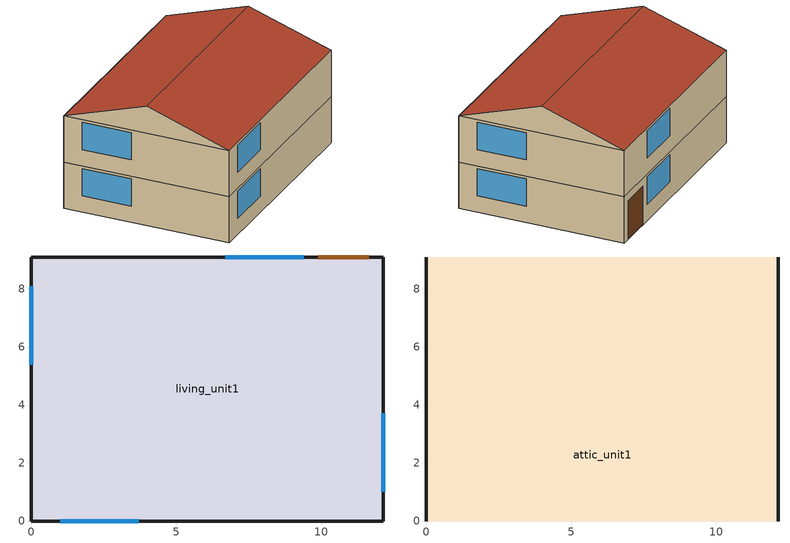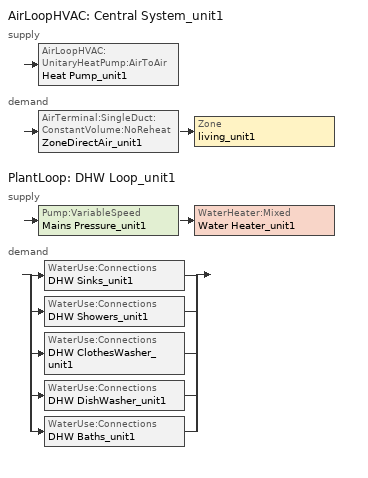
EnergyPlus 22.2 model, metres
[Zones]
living_unit1
 floor adiabatic (Interior Floor): 0,0 0,9.1 12.13,9.1 12.13,0 z2.59
 floor othersidecoefficients (Interior Floor): 0,0 0,9.1 12.13,9.1 12.13,0 z0
 wall outside (LTWALL): 0,0 12.13,0 12.13,9.1 0,9.1 0,0 z0:2.59; 0,0 12.13,0 12.13,9.1 0,9.1 0,0 z2.59:5.18
 window (Exterior Window): 1,0 3.71,0 / 9.39,9.1 6.68,9.1 / 12.13,1 12.13,3.71 / 0,8.1 0,5.39 z0.92:2.44; 1,0 3.71,0 / 9.39,9.1 6.68,9.1 / 12.13,1 12.13,3.71 / 0,8.1 0,5.39 z3.51:5.03
 door (Exterior Door): 11.63,9.1 9.89,9.1 z0:2.14
 ceiling to attic_unit1 (Interior Ceiling): 0,0 12.13,0 12.13,9.1 0,9.1 z5.18
attic_unit1
 wall outside (LTWALL): 12.13,0,5.18 12.13,9.1,5.18 12.13,4.55,6.7; 0,9.1,5.18 0,0,5.18 0,4.55,6.7
 roof outside (LTROOF): 0,0,5.18 12.13,0,5.18 12.13,4.55,6.7 0,4.55,6.7; 12.13,9.1,5.18 0,9.1,5.18 0,4.55,6.7 12.13,4.55,6.7
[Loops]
AirLoopHVAC 'Central System_unit1'
 supply: AirLoopHVAC:UnitaryHeatPump:AirToAir 'Heat Pump_unit1'
 demand: AirTerminal:SingleDuct:ConstantVolume:NoReheat 'ZoneDirectAir_unit1' > Zone 'living_unit1'
PlantLoop 'DHW Loop_unit1'
 supply: Pump:VariableSpeed 'Mains Pressure_unit1' > WaterHeater:Mixed 'Water Heater_unit1'
 demand: split
  | WaterUse:Connections 'DHW Sinks_unit1'
  | WaterUse:Connections 'DHW Showers_unit1'
  | WaterUse:Connections 'DHW ClothesWasher_unit1'
  | WaterUse:Connections 'DHW DishWasher_unit1'
  | WaterUse:Connections 'DHW Baths_unit1'
[Building]
SF+CZ2BWH+USA_AZ_Phoenix-Sky.Harbor.Intl.AP.722780+hp+slab+IECC_2015: North Axis {deg}=0; Terrain=Suburbs; Loads Convergence Tolerance Value {W}=0.04; Temperature Convergence Tolerance Value {deltaC}=0.4; Solar Distribution=FullExterior; Maximum Number of Warmup Days=25; Minimum Number of Warmup Days=6
[Site:Location]
Phoenix Sky Harbor Intl Ap_AZ_USA Design_Conditions: Latitude {deg}=33.45; Longitude {deg}=-111.98; Time Zone {hr}=-7; Elevation {m}=337
[SizingPeriod:DesignDay] Day of Month=21; Dry-Bulb Temperature Range Modifier Type=DefaultMultipliers; Humidity Condition Type=Wetbulb; Barometric Pressure {Pa}=97342; Rain Indicator=No; Snow Indicator=No; Daylight Saving Time Indicator=No
Name | Month | Day Type | Maximum Dry-Bulb Temperature {C} | Daily Dry-Bulb Temperature Range {deltaC} | Wetbulb or DewPoint at Maximum Dry-Bulb {C} | Wind Speed {m/s} | Wind Direction {deg} | Solar Model Indicator | Sky Clearness | ASHRAE Clear Sky Optical Depth for Beam Irradiance (taub) | ASHRAE Clear Sky Optical Depth for Diffuse Irradiance (taud)
Phoenix Sky Harbor Intl Ap Ann Htg 99.6% Condns DB | 12 | WinterDesignDay | 3.7 | 0 | 3.7 | 1.7 | 100 | ASHRAEClearSky | 0
Phoenix Sky Harbor Intl Ap Ann Clg .4% Condns DB=>MWB | 7 | SummerDesignDay | 43.4 | 12 | 21.1 | 4.1 | 260 | ASHRAETau |  | 0.588 | 1.653
[Site:WaterMainsTemperature]
Calculation Method=Correlation; Annual Average Outdoor Air Temperature {C}=23.775; Maximum Difference In Monthly Average Outdoor Air Temperatures {deltaC}=23.9
[Material]
Name | Roughness | Thickness {m} | Conductivity {W/m-K} | Density {kg/m3} | Specific Heat {J/kg-K} | Thermal Absorptance | Solar Absorptance | Visible Absorptance
ceil_consol_layer | Rough | 0.340392 | 0.0617176 | 41.9286 | 776.251
EnKoat | Smooth | 0.0127 | 0.2 | 900 | 2950 | 0.9 | 0.6 | 0.6
PLASTERBOARD-1 | MediumSmooth | 0.012 | 0.16 | 950 | 840 | 0.9 | 0.6 | 0.6
FIBERGLASS QUILT-1 | Rough | 0.066 | 0.04 | 12 | 840 | 0.9 | 0.6 | 0.6
WOOD SIDING-1 | Rough | 0.009 | 0.14 | 530 | 900 | 0.9 | 0.6 | 0.6
PLASTERBOARD-2 | Rough | 0.01 | 0.16 | 950 | 840 | 0.9 | 0.6 | 0.6
FIBERGLASS QUILT-2 | Rough | 0.1118 | 0.04 | 12 | 840 | 0.9 | 0.6 | 0.6
ROOF DECK | Rough | 0.019 | 0.14 | 530 | 900 | 0.9 | 0.6 | 0.6
Drywall_1/2in | MediumSmooth | 0.0127 | 0.16009 | 800.923 | 1087.84
Plywood_3/4in | Rough | 0.01905 | 0.115458 | 544.68 | 674.54 | 0.9 | 0.7 | 0.7
Carpet_n_pad | MediumSmooth | 0.0254001 | 0.0601314 | 32.0369 | 836.8 | 0.9 | 0.7 | 0.7
door_const | Smooth | 0.0317022 | 0.0720096 | 512.64 | 767.58
Std Wood 6inch | MediumSmooth | 0.15 | 0.12 | 540 | 1210 | 0.9 | 0.7 | 0.7
[WindowMaterial:SimpleGlazingSystem]
Glass: U-Factor {W/m2-K}=2.27144; Solar Heat Gain Coefficient=0.216875; Visible Transmittance=0.88
[WindowMaterial:Blind]
int_blind: Slat Orientation=Horizontal; Slat Width {m}=0.025; Slat Separation {m}=0.01875; Slat Thickness {m}=0.001; Slat Angle {deg}=45; Slat Conductivity {W/m-K}=221; Slat Beam Solar Transmittance=0; Front Side Slat Beam Solar Reflectance=0.5; Back Side Slat Beam Solar Reflectance=0.5; Slat Diffuse Solar Transmittance=0; Front Side Slat Diffuse Solar Reflectance=0.5; Back Side Slat Diffuse Solar Reflectance=0.5; Slat Beam Visible Transmittance=0; Front Side Slat Beam Visible Reflectance=0.5; Back Side Slat Beam Visible Reflectance=0.5; Slat Diffuse Visible Transmittance=0; Front Side Slat Diffuse Visible Reflectance=0.5; Back Side Slat Diffuse Visible Reflectance=0.5; Slat Infrared Hemispherical Transmittance=0; Front Side Slat Infrared Hemispherical Emissivity=0.9; Back Side Slat Infrared Hemispherical Emissivity=0.9; Blind to Glass Distance {m}=0.05; Blind Top Opening Multiplier=0.5; Blind Bottom Opening Multiplier=0.5; Blind Left Side Opening Multiplier=0.5; Blind Right Side Opening Multiplier=0.5
[MaterialProperty:PhaseChange]
EnKoat: Temperature Coefficient for Thermal Conductivity {W/m-K2}=0; Temperature 1 {C}=-10.07; Enthalpy 1 {J/kg}=0; Temperature 2 {C}=-7.27; Enthalpy 2 {J/kg}=1633; Temperature 3 {C}=-3.11; Enthalpy 3 {J/kg}=4803; Temperature 4 {C}=1.04; Enthalpy 4 {J/kg}=8098; Temperature 5 {C}=5.21; Enthalpy 5 {J/kg}=11585; Temperature 6 {C}=9.36; Enthalpy 6 {J/kg}=15245; Temperature 7 {C}=13.47; Enthalpy 7 {J/kg}=19803; Temperature 8 {C}=17.34; Enthalpy 8 {J/kg}=27933; Temperature 9 {C}=20.56; Enthalpy 9 {J/kg}=47058; Temperature 10 {C}=25.95; Enthalpy 10 {J/kg}=89815; Temperature 11 {C}=30.19; Enthalpy 11 {J/kg}=94083; Temperature 12 {C}=34.36; Enthalpy 12 {J/kg}=97923; Temperature 13 {C}=38.53; Enthalpy 13 {J/kg}=101773; Temperature 14 {C}=42.7; Enthalpy 14 {J/kg}=105615; Temperature 15 {C}=46.86; Enthalpy 15 {J/kg}=109523
[MaterialProperty:PhaseChangeHysteresis]
EnKoat: Latent Heat during the Entire Phase Change Process {J/kg}=334000; Liquid State Thermal Conductivity {W/m-K}=0.598; Liquid State Density {kg/m3}=997; Liquid State Specific Heat {J/kg-K}=4179; High Temperature Difference of Melting Curve {deltaC}=21; Peak Melting Temperature {C}=100; Low Temperature Difference of Melting Curve {deltaC}=21; Solid State Thermal Conductivity {W/m-K}=2.43; Solid State Density {kg/m3}=0.917; Solid State Specific Heat {J/kg-K}=2108; High Temperature Difference of Freezing Curve {deltaC}=80; Peak Freezing Temperature {C}=0.01; Low Temperature Difference of Freezing Curve {deltaC}=80
[Construction]
LTWALL: WOOD SIDING-1, FIBERGLASS QUILT-1, PLASTERBOARD-1, EnKoat
LTROOF: ROOF DECK, FIBERGLASS QUILT-2, PLASTERBOARD-2
InteriorFurnishings: Std Wood 6inch
Interior Floor: Plywood_3/4in, Carpet_n_pad
Interior Ceiling: ceil_consol_layer, Drywall_1/2in
Exterior Window: Glass
Exterior Door: door_const
window_w_blinds: Glass, int_blind
[Zone] Multiplier=1
living_unit1; attic_unit1
[WindowShadingControl]
Shades-living_unit1: Zone=living_unit1; Shading Type=InteriorBlind; Construction with Shading=window_w_blinds; Shading Control Type=OnIfScheduleAllows; Schedule=shading_2012iecc; Shading Control Is Scheduled=Yes; Glare Control Is Active=No; Multiple Surface Control Type=Sequential; Fenestration Surface 1=Window_ldf_1.unit1; Fenestration Surface 2=Window_ldb_1.unit1; Fenestration Surface 3=Window_sdr_1.unit1; Fenestration Surface 4=Window_sdl_1.unit1; Fenestration Surface 5=Window_ldf_2.unit1; Fenestration Surface 6=Window_ldb_2.unit1; Fenestration Surface 7=Window_sdr_2.unit1; Fenestration Surface 8=Window_sdl_2.unit1
[InternalMass]
Internalmass_unit1: Construction=InteriorFurnishings; Zone or ZoneList=living_unit1; Surface Area {m2}=9.89591
[Shading:Overhang] Height above Window or Door {m}=0; Tilt Angle from Window/Door {deg}=90; Left extension from Window/Door Width {m}=0; Right extension from Window/Door Width {m}=0; Depth {m}=0.0152439
Name | Window or Door
Overhang_sdr_1.unit1 | Window_sdr_1.unit1
Overhang_sdr_2.unit1 | Window_sdr_2.unit1
[SurfaceProperty:OtherSideCoefficients] Combined Convective/Radiative Film Coefficient {W/m2-K}=0; Constant Temperature {C}=1; Constant Temperature Coefficient=1; External Dry-Bulb Temperature Coefficient=0; Ground Temperature Coefficient=0; Wind Speed Coefficient=0; Zone Air Temperature Coefficient=0; Sinusoidal Variation of Constant Temperature Coefficient=No; Period of Sinusoidal Variation {hr}=24
Name | Constant Temperature Schedule
surfPropOthSdCoefSlabAverage | scheduleOSCSlabAverageSurfaceTemp
surfPropOthSdCoefSlabPerimeter | scheduleOSCSlabPerimeterTemp
surfPropOthSdCoefSlabCore | scheduleOSCSlabCoreTemp
[People]
people_unit1: Zone or ZoneList or Space or SpaceList=living_unit1; Number of People Schedule=Occupancy; Number of People Calculation Method=People; Number of People=3; Fraction Radiant=0; Sensible Heat Fraction=autocalculate; Activity Level Schedule=activity_sch; Enable ASHRAE 55 Comfort Warnings=No; Mean Radiant Temperature Calculation Type=ZoneAveraged
[Lights] Zone or ZoneList or Space or SpaceList=living_unit1; Schedule=InteriorLightingHE; Design Level Calculation Method=Watts/Area; Return Air Fraction=0; Fraction Radiant=0.6; Fraction Visible=0.2; Fraction Replaceable=0
Name | Watts per Zone Floor Area {W/m2}
Living Hardwired Lighting1 | 1.26962
Living Plug-in Lighting1 | 0.478468
[ElectricEquipment] Zone or ZoneList or Space or SpaceList=living_unit1
Name | Schedule | Design Level Calculation Method | Design Level {W} | Fraction Latent | Fraction Radiant | Fraction Lost | Watts per Zone Floor Area {W/m2}
dishwasher1 | DishWasher | EquipmentLevel | 65.6988 | 0.15 | 0.6 | 0.25
refrigerator1 | Refrigerator | EquipmentLevel | 91.0576 | 0 | 1 | 0
clotheswasher1 | ClothesWasher | EquipmentLevel | 28.4784 | 0 | 0.8 | 0.2
electric_dryer1 | ClothesDryer | EquipmentLevel | 213.065 | 0.05 | 0.15 | 0.8
electric_range1 | CookingRange | EquipmentLevel | 248.154 | 0.3 | 0.4 | 0.3
television1 | InteriorLighting | EquipmentLevel | 0 | 0 | 1 | 0
electric_mels1 | MiscPlugLoad | EquipmentLevel | 567.464 | 0.06 | 0.69 | 0.25
IECC_Adj1 | MiscPlugLoad | Watts/Area |  | 0.062439 | 0.411909 | 0.251045 | 1.54357
[ZoneInfiltration:EffectiveLeakageArea] Schedule=always_avail; Stack Coefficient=0.00029; Wind Coefficient=0.000231
Name | Zone or Space | Effective Air Leakage Area {cm2}
Living_ShermanGrimsrud_unit1 | living_unit1 | 595.671
AtticVent_unit1 | attic_unit1 | 370
[ZoneVentilation:DesignFlowRate]
Ventilation_unit1: Zone or ZoneList or Space or SpaceList=living_unit1; Schedule=always_avail; Design Flow Rate Calculation Method=Flow/Zone; Design Flow Rate {m3/s}=0.0283168; Ventilation Type=Exhaust; Fan Pressure Rise {Pa}=0; Fan Total Efficiency=1; Constant Term Coefficient=1; Temperature Term Coefficient=0; Velocity Term Coefficient=0; Velocity Squared Term Coefficient=0; Minimum Indoor Temperature {C}=-100; Maximum Indoor Temperature {C}=100; Delta Temperature {deltaC}=-100; Minimum Outdoor Temperature {C}=-100; Maximum Outdoor Temperature {C}=100; Maximum Wind Speed {m/s}=40
[Exterior:Lights]
Name | Schedule | Design Level {W}
Exterior-Lights_unit1 | ExteriorLighting | 52.1798
Garage-Lights_unit1 | InteriorLightingHE | 8.64338
[DesignSpecification:OutdoorAir]
SZ_DSOA_living_unit1: Outdoor Air Method=Flow/Zone; Outdoor Air Flow per Person {m3/s-person}=0; Outdoor Air Flow per Zone {m3/s}=0.0283168
[Sizing:Zone]
living_unit1: Zone Cooling Design Supply Air Temperature Input Method=SupplyAirTemperature; Zone Cooling Design Supply Air Temperature {C}=12; Zone Heating Design Supply Air Temperature Input Method=SupplyAirTemperature; Zone Heating Design Supply Air Temperature {C}=50; Zone Cooling Design Supply Air Humidity Ratio {kgWater/kgDryAir}=0.008; Zone Heating Design Supply Air Humidity Ratio {kgWater/kgDryAir}=0.008; Design Specification Outdoor Air Object=SZ_DSOA_living_unit1; Cooling Design Air Flow Method=DesignDay; Cooling Minimum Air Flow per Zone Floor Area {m3/s-m2}=0.000762; Heating Design Air Flow Method=DesignDay; Heating Maximum Air Flow per Zone Floor Area {m3/s-m2}=0.002032; Heating Maximum Air Flow {m3/s}=0.141576; Heating Maximum Air Flow Fraction=0.3; Account for Dedicated Outdoor Air System=No; Dedicated Outdoor Air System Control Strategy=NeutralSupplyAir; Dedicated Outdoor Air Low Setpoint Temperature for Design {C}=autosize; Dedicated Outdoor Air High Setpoint Temperature for Design {C}=autosize; Zone Load Sizing Method=Sensible Load Only No Latent Load; Zone Latent Cooling Design Supply Air Humidity Ratio Input Method=HumidityRatioDifference; Zone Cooling Design Supply Air Humidity Ratio Difference {kgWater/kgDryAir}=0.005; Zone Latent Heating Design Supply Air Humidity Ratio Input Method=HumidityRatioDifference; Zone Humidification Design Supply Air Humidity Ratio Difference {kgWater/kgDryAir}=0.005
[Sizing:System]
Central System_unit1: Type of Load to Size On=Sensible; Design Outdoor Air Flow Rate {m3/s}=autosize; Central Heating Maximum System Air Flow Ratio=1; Preheat Design Temperature {C}=7; Preheat Design Humidity Ratio {kgWater/kgDryAir}=0.008; Precool Design Temperature {C}=11; Precool Design Humidity Ratio {kgWater/kgDryAir}=0.008; Central Cooling Design Supply Air Temperature {C}=12; Central Heating Design Supply Air Temperature {C}=50; Type of Zone Sum to Use=NonCoincident; 100% Outdoor Air in Cooling=No; 100% Outdoor Air in Heating=No; Central Cooling Design Supply Air Humidity Ratio {kgWater/kgDryAir}=0.008; Central Heating Design Supply Air Humidity Ratio {kgWater/kgDryAir}=0.008; Cooling Supply Air Flow Rate Method=DesignDay; Heating Supply Air Flow Rate Method=DesignDay; Zone Maximum Outdoor Air Fraction=1; Cooling Design Capacity Method=CoolingDesignCapacity; Cooling Design Capacity {W}=autosize; Heating Design Capacity Method=HeatingDesignCapacity; Heating Design Capacity {W}=autosize; Central Cooling Capacity Control Method=OnOff
[Sizing:Plant]
DHW Loop_unit1: Loop Type=Heating; Design Loop Exit Temperature {C}=48.8889; Loop Design Temperature Difference {deltaC}=5.55556
[ZoneControl:Thermostat]
Zone Thermostat_unit1: Zone or ZoneList=living_unit1; Control Type Schedule=zone_control_type; Control 1=thermostat_living Dual SP Control
[ThermostatSetpoint:DualSetpoint]
thermostat_living Dual SP Control: Heating Setpoint Temperature Schedule=heating_sch; Cooling Setpoint Temperature Schedule=cooling_sch
[AirTerminal:SingleDuct:ConstantVolume:NoReheat]
ZoneDirectAir_unit1: Availability Schedule=always_avail; Maximum Air Flow Rate {m3/s}=autosize
[Zone equipment]
living_unit1: ZoneDirectAir_unit1
[Fan:OnOff]
Supply Fan_unit1: Availability Schedule=always_avail; Fan Total Efficiency=0.50054; Pressure Rise {Pa}=400; Maximum Flow Rate {m3/s}=autosize; Motor Efficiency=0.863; Motor In Airstream Fraction=1
[Coil:Cooling:DX:SingleSpeed]
DX Cooling Coil_unit1: Availability Schedule=always_avail; Gross Rated Total Cooling Capacity {W}=autosize; Gross Rated Sensible Heat Ratio=autosize; Gross Rated Cooling COP {W/W}=4.06853; Rated Air Flow Rate {m3/s}=autosize; Total Cooling Capacity Function of Temperature Curve=HPACCoolCapFT; Total Cooling Capacity Function of Flow Fraction Curve=HPACCoolCapFFF; Energy Input Ratio Function of Temperature Curve=HPACCOOLEIRFT; Energy Input Ratio Function of Flow Fraction Curve=HPACCOOLEIRFFF; Part Load Fraction Correlation Curve=HPACCOOLPLFFPLR
[Coil:Heating:Electric]
Supp Heating Coil_unit1: Availability Schedule=always_avail; Efficiency=1; Nominal Capacity {W}=autosize
[Coil:Heating:DX:SingleSpeed]
Main DX Heating Coil_unit1: Availability Schedule=always_avail; Gross Rated Heating Capacity {W}=autosize; Gross Rated Heating COP {W/W}=3.69308; Rated Air Flow Rate {m3/s}=autosize; Heating Capacity Function of Temperature Curve=HPACHeatCapFT; Heating Capacity Function of Flow Fraction Curve=HPACHeatCapFFF; Energy Input Ratio Function of Temperature Curve=HPACHeatEIRFT; Energy Input Ratio Function of Flow Fraction Curve=HPACHeatEIRFFF; Part Load Fraction Correlation Curve=HPACCOOLPLFFPLR; Defrost Energy Input Ratio Function of Temperature Curve=Defrost_EIR_FT; Minimum Outdoor Dry-Bulb Temperature for Compressor Operation {C}=-17.78; Maximum Outdoor Dry-Bulb Temperature for Defrost Operation {C}=5; Crankcase Heater Capacity {W}=200; Maximum Outdoor Dry-Bulb Temperature for Crankcase Heater Operation {C}=10; Defrost Strategy=ReverseCycle; Defrost Control=OnDemand
[AirLoopHVAC:UnitaryHeatPump:AirToAir]
Heat Pump_unit1: Availability Schedule=always_avail; Cooling Supply Air Flow Rate {m3/s}=autosize; Heating Supply Air Flow Rate {m3/s}=autosize; No Load Supply Air Flow Rate {m3/s}=0; Controlling Zone or Thermostat Location=living_unit1; Supply Air Fan=Supply Fan_unit1; Heating Coil=Main DX Heating Coil_unit1; Cooling Coil=DX Cooling Coil_unit1; Supplemental Heating Coil=Supp Heating Coil_unit1; Maximum Supply Air Temperature from Supplemental Heater {C}=50; Maximum Outdoor Dry-Bulb Temperature for Supplemental Heater Operation {C}=10; Fan Placement=BlowThrough; Supply Air Fan Operating Mode Schedule=fan_cycle
[AirLoopHVAC]
Central System_unit1: Design Supply Air Flow Rate {m3/s}=autosize
[Pump:VariableSpeed]
Mains Pressure_unit1: Design Maximum Flow Rate {m3/s}=autosize; Design Pump Head {Pa}=1; Design Power Consumption {W}=0; Motor Efficiency=1; Fraction of Motor Inefficiencies to Fluid Stream=0; Coefficient 1 of the Part Load Performance Curve=0; Coefficient 2 of the Part Load Performance Curve=1; Coefficient 3 of the Part Load Performance Curve=0; Coefficient 4 of the Part Load Performance Curve=0; Design Minimum Flow Rate {m3/s}=0; Pump Control Type=Intermittent
[WaterHeater:Mixed]
Water Heater_unit1: Tank Volume {m3}=0.196841; Setpoint Temperature Schedule=dhw_setpt; Deadband Temperature Difference {deltaC}=2; Maximum Temperature Limit {C}=50; Heater Control Type=Cycle; Heater Maximum Capacity {W}=autosize; Heater Minimum Capacity {W}=0; Heater Ignition Minimum Flow Rate {m3/s}=0; Heater Fuel Type=electricity; Heater Thermal Efficiency=1; Ambient Temperature Indicator=Zone; Ambient Temperature Zone=living_unit1; Off Cycle Loss Coefficient to Ambient Temperature {W/K}=1.23162; Off Cycle Loss Fraction to Zone=1; On Cycle Loss Coefficient to Ambient Temperature {W/K}=1.23162; On Cycle Loss Fraction to Zone=1; Peak Use Flow Rate {m3/s}=0; Use Side Effectiveness=1; Source Side Effectiveness=1; Use Side Design Flow Rate {m3/s}=autosize; Source Side Design Flow Rate {m3/s}=0; Indirect Water Heating Recovery Time {hr}=1.5
[WaterHeater:Sizing]
Water Heater_unit1: Design Mode=ResidentialHUD-FHAMinimum; Number of Bedrooms=3; Number of Bathrooms=3
[PlantLoop]
DHW Loop_unit1: Fluid Type=Water; Plant Equipment Operation Scheme=DHW Loop Operation_unit1; Maximum Loop Temperature {C}=100; Minimum Loop Temperature {C}=0; Maximum Loop Flow Rate {m3/s}=autosize; Minimum Loop Flow Rate {m3/s}=0; Plant Loop Volume {m3}=autocalculate; Load Distribution Scheme=Optimal
[PlantEquipmentList]
DHW Plant Equipment_unit1: Water Heater_unit1
[PlantEquipmentOperation:HeatingLoad]
DHW Control Scheme_unit1: Load Range 1 Lower Limit {W}=0; Load Range 1 Upper Limit {W}=1000000000000000; Range 1 Equipment List=DHW Plant Equipment_unit1
[PlantEquipmentOperationSchemes]
DHW Loop Operation_unit1: Control Scheme 1=DHW Control Scheme_unit1; Control Scheme 1 Schedule=always_avail
[AvailabilityManager:Scheduled]
System availability: Schedule=always_avail
[SetpointManager:Scheduled]
DHW Loop Setpoint Manager_unit1: Control Variable=Temperature; Schedule=DHWSupplySetpoint; Setpoint Node or NodeList=DHW Supply Outlet Node_unit1
[WaterUse:Equipment]
Name | Peak Flow Rate {m3/s} | Flow Rate Fraction Schedule | Target Temperature Schedule
Clothes Washer_unit1 | 1.62192e-06 | ClothesWasher | CWWaterTempSchedule
Dishwasher_unit1 | 6.36685e-07 | Dishwasher | DWWaterTempSchedule
Sinks_unit1 | 7.1934e-05 | BA_sink_sch | SSBWaterTempSchedule
Showers_unit1 | 0.000141975 | BA_shower_sch | SSBWaterTempSchedule
Baths_unit1 | 0.00027764 | BA_bath_sch | SSBWaterTempSchedule
[WaterUse:Connections] Drain Water Heat Exchanger Type=None
Name | Water Use Equipment 1
DHW Sinks_unit1 | Sinks_unit1
DHW Showers_unit1 | Showers_unit1
DHW ClothesWasher_unit1 | Clothes Washer_unit1
DHW DishWasher_unit1 | Dishwasher_unit1
DHW Baths_unit1 | Baths_unit1
[UtilityCost:Tariff]
Electricity_Tariff: Output Meter=Electricity:Facility; Conversion Factor Choice=kWh; Season Schedule=TwoSeasonSchedule; Monthly Charge or Variable=3.77
[UtilityCost:Charge:Block] Tariff=Electricity_Tariff; Source Variable=totalEnergy; Category Variable=EnergyCharges; Block 1 Cost per Unit Value or Variable=0.14868; Block 2 Cost per Unit Value or Variable=0.169; Block Size 3 Value or Variable=remaining; Block 3 Cost per Unit Value or Variable=0.34595
Name | Utility Cost Charge Block | Season | Block Size 1 Value or Variable | Block Size 2 Value or Variable
 | SummerEnergyCost | Summer | 229 | 68
 | WinterEnergyCost | Winter | 278 | 83
[Schedule:Day:Hourly]
OccupancyDay: 1, 1, 1, 1, 1, 1, 1, 0.8831, 0.40861, 0.24189, 0.24189, 0.24189, 0.24189, 0.24189, 0.24189, 0.24189, 0.29498, 0.5531, 0.89693, 0.89693, 0.89693, 1, 1, 1
LightingDay: 0.0625, 0.0625, 0.0625, 0.0625, 0.1875, 0.390625, 0.4375, 0.390625, 0.171875, 0.117188, 0.117188, 0.117188, 0.117188, 0.117188, 0.117188, 0.203125, 0.4375, 0.609375, 0.820312, 0.984375, 1, 0.6875, 0.382812, 0.15625
ExteriorLightingDay: 1, 1, 1, 1, 1, 1, 0, 0, 0, 0, 0, 0, 0, 0, 0, 0, 0, 0, 1, 1, 1, 1, 1, 1
LightingDay_EELighting: 0.06875, 0.06875, 0.06875, 0.06875, 0.20625, 0.429688, 0.48125, 0.429688, 0.189062, 0.128906, 0.128906, 0.128906, 0.128906, 0.128906, 0.128906, 0.223438, 0.48125, 0.670312, 0.902344, 1, 1, 0.75625, 0.421094, 0.171875
RefrigeratorDay: 0.8, 0.782696, 0.765594, 0.742857, 0.731388, 0.731388, 0.75996, 0.8, 0.817103, 0.828571, 0.8, 0.8, 0.839839, 0.839839, 0.828571, 0.839839, 0.885714, 0.971429, 1, 0.971429, 0.942857, 0.925553, 0.885714, 0.828571
MiscPlugLoadDay: 0.60749, 0.559339, 0.552853, 0.545071, 0.524481, 0.585279, 0.676232, 0.718547, 0.60749, 0.517023, 0.529183, 0.529345, 0.520428, 0.538424, 0.568742, 0.600357, 0.710117, 0.862678, 0.936608, 0.966764, 1, 0.976654, 0.845169, 0.734436
CookingRangeDay: 0.0471585, 0.0471585, 0.0235459, 0.0235459, 0.0471585, 0.0707044, 0.165088, 0.283018, 0.306564, 0.320771, 0.283018, 0.330176, 0.377335, 0.306564, 0.292423, 0.377335, 0.613194, 1, 0.778348, 0.400947, 0.235859, 0.165088, 0.103722, 0.0707044
DishwasherWeekday: 0.115858, 0.0514759, 0.0385692, 0.0257379, 0.0257379, 0.0772138, 0.154503, 0.231792, 0.437922, 0.489398, 0.425016, 0.360633, 0.309082, 0.347726, 0.283344, 0.270437, 0.283344, 0.373464, 0.656883, 0.8372, 0.682621, 0.502305, 0.33482, 0.231792
DishwasherWeekend: 0.124134, 0.0551527, 0.0413241, 0.0275764, 0.0275764, 0.0827291, 0.165539, 0.248349, 0.469202, 0.524355, 0.455374, 0.386393, 0.331159, 0.372564, 0.303583, 0.289754, 0.303583, 0.40014, 0.703804, 0.897, 0.73138, 0.538184, 0.358735, 0.248349
DishwasherVacation; ClothesWasherVacation; ClothesDryerVacation: 0, 0, 0, 0, 0, 0, 0, 0, 0, 0, 0, 0, 0, 0, 0, 0, 0, 0, 0, 0, 0, 0, 0, 0
ClothesWasherWeekday: 0.0796475, 0.0637009, 0.0318078, 0.0318078, 0.0637009, 0.095594, 0.191188, 0.414354, 0.621574, 0.7332, 0.717253, 0.637521, 0.573735, 0.510034, 0.446247, 0.414354, 0.430301, 0.414354, 0.414354, 0.414354, 0.414354, 0.398408, 0.270921, 0.143434
ClothesWasherWeekend: 0.097441, 0.077932, 0.0389138, 0.0389138, 0.077932, 0.11695, 0.2339, 0.506923, 0.760436, 0.897, 0.877491, 0.779946, 0.701909, 0.623977, 0.545941, 0.506923, 0.526432, 0.506923, 0.506923, 0.506923, 0.506923, 0.487414, 0.331446, 0.175477
ClothesDryerWeekday: 0.0996819, 0.0598091, 0.0398727, 0.0199364, 0.0398727, 0.0598091, 0.159491, 0.318982, 0.486427, 0.685791, 0.785473, 0.817391, 0.7456, 0.677837, 0.610073, 0.578155, 0.558218, 0.546236, 0.518346, 0.510391, 0.5263, 0.546236, 0.4386, 0.239236
ClothesDryerWeekend: 0.121951, 0.0731707, 0.0487805, 0.0243902, 0.0487805, 0.0731707, 0.195122, 0.390244, 0.595097, 0.839, 0.960951, 1, 0.91217, 0.829268, 0.746366, 0.707317, 0.682927, 0.668268, 0.634146, 0.624415, 0.643878, 0.668268, 0.536585, 0.292683
[Schedule:Week:Compact]
RefrigeratorWeek: For: AllDays, RefrigeratorDay
MiscPlugLoadWeek: For: AllDays, MiscPlugLoadDay
CookingRangeWeek: For: AllDays, CookingRangeDay
DishwasherWeek: For: Weekdays, DishwasherWeekday, For: CustomDay1, DishwasherVacation, For: AllOtherDays, DishwasherWeekend
ClothesWasherWeek: For: Weekdays, ClothesWasherWeekday, For: CustomDay1, ClothesWasherVacation, For: AllOtherDays, ClothesWasherWeekend
ClothesDryerWeek: For: Weekdays, ClothesDryerWeekday, For: CustomDay1, ClothesDryerVacation, For: AllOtherDays, ClothesDryerWeekend
OccupancyWeek: AllDays, OccupancyDay
LightingProfileWeek: For: AllDays, LightingDay
LightingProfileWeek_EELighting: For: AllDays, LightingDay_EELighting
ExteriorLightingProfileWeek: For: AllDays, ExteriorLightingDay
[Schedule:Year]
Occupancy: OccupancyWeek, 1, 1, 12, 31
InteriorLighting: LightingProfileWeek, 1, 1, 12, 31
InteriorLightingHE: LightingProfileWeek_EELighting, 1, 1, 12, 31
ExteriorLighting: ExteriorLightingProfileWeek, 1, 1, 12, 31
Refrigerator: RefrigeratorWeek, 1, 1, 12, 31
MiscPlugLoad: MiscPlugLoadWeek, 1, 1, 12, 31
CookingRange: CookingRangeWeek, 1, 1, 12, 31
Dishwasher: DishwasherWeek, 1, 1, 12, 31
ClothesWasher: ClothesWasherWeek, 1, 1, 12, 31
ClothesDryer: ClothesDryerWeek, 1, 1, 12, 31
[Schedule:Compact]
BA_shower_sch: Through: 12/31, For: AllDays, Until: 1:00, 0.00204722, Until: 2:00, 0.000930554, Until: 3:00, 0.000558333, Until: 4:00, 0.000930554, Until: 5:00, 0.00260555, Until: 6:00, 0.00967777, Until: 7:00, 0.0219611, Until: 8:00, 0.021775, Until: 9:00, 0.0176805, Until: 10:00, 0.0137722, Until: 11:00, 0.0111667, Until: 12:00, 0.00874721, Until: 13:00, 0.00632777, Until: 14:00, 0.00539722, Until: 15:00, 0.00483888, Until: 16:00, 0.00465277, Until: 17:00, 0.00558333, Until: 18:00, 0.00725832, Until: 19:00, 0.00781666, Until: 20:00, 0.00781666, Until: 21:00, 0.00781666, Until: 22:00, 0.00763055, Until: 23:00, 0.00539722, Until: 24:00, 0.00390833
BA_bath_sch: Through: 12/31, For: AllDays, Until: 1:00, 0.000190545, Until: 2:00, 9.52723e-05, Until: 3:00, 9.52723e-05, Until: 4:00, 9.52723e-05, Until: 5:00, 0.000190545, Until: 6:00, 0.000452543, Until: 7:00, 0.00109563, Until: 8:00, 0.00138145, Until: 9:00, 0.00157199, Until: 10:00, 0.00138145, Until: 11:00, 0.00109563, Until: 12:00, 0.000833632, Until: 13:00, 0.00073836, Until: 14:00, 0.000547816, Until: 15:00, 0.000547816, Until: 16:00, 0.000547816, Until: 17:00, 0.000928905, Until: 18:00, 0.00109563, Until: 19:00, 0.00183399, Until: 20:00, 0.00238181, Until: 21:00, 0.00238181, Until: 22:00, 0.00183399, Until: 23:00, 0.00157199, Until: 24:00, 0.000928905
BA_sink_sch: Through: 12/31, For: AllDays, Until: 1:00, 0.00458624, Until: 2:00, 0.00229312, Until: 3:00, 0.00163794, Until: 4:00, 0.00163794, Until: 5:00, 0.00229312, Until: 6:00, 0.00589659, Until: 7:00, 0.0137587, Until: 8:00, 0.0203105, Until: 9:00, 0.0216208, Until: 10:00, 0.0203105, Until: 11:00, 0.0176898, Until: 12:00, 0.0163794, Until: 13:00, 0.0160518, Until: 14:00, 0.0147415, Until: 15:00, 0.0140863, Until: 16:00, 0.0134311, Until: 17:00, 0.0157243, Until: 18:00, 0.0212933, Until: 19:00, 0.0245691, Until: 20:00, 0.0226036, Until: 21:00, 0.0186725, Until: 22:00, 0.0157243, Until: 23:00, 0.0131035, Until: 24:00, 0.00884489
activity_sch: Through: 12/31, For: AllDays, Until: 24:00, 117.28
zone_control_type: Through: 12/31, For: AllDays, Until 24:00, 4
shading_2012iecc: Through: 12/31, For: AllDays, Until 24:00, 0
dhw_setpt: Through: 12/31, For: AllDays, Until 24:00, 48
always_avail: Through: 12/31, For: AllDays, Until: 24:00, 1
heating_sch: Through: 12/31, For: AllDays, Until: 24:00, 22.22
cooling_sch: Through: 12/31, For: AllDays, Until: 24:00, 23.88
fan_cycle: Through: 12/31, For: AllDays, Until: 24:00, 0
TwoSeasonSchedule: Through: 05/31, For: AllDays, Until: 24:00, 1, Through: 09/30, For: AllDays, Until: 24:00, 3, Through: 12/31, For: AllDays, Until: 24:00, 1
scheduleOSCSlabAverageSurfaceTemp: Through:   1/31, For:AllDays, Until:24:00, 20.549, Through:   2/28, For:AllDays, Until:24:00, 20.589, Through:   3/31, For:AllDays, Until:24:00, 20.728, Through:   4/30, For:AllDays, Until:24:00, 20.872, Through:   5/31, For:AllDays, Until:24:00, 21.02, Through:   6/30, For:AllDays, Until:24:00, 22.286, Through:   7/31, For:AllDays, Until:24:00, 22.563, Through:   8/31, For:AllDays, Until:24:00, 22.663, Through:   9/30, For:AllDays, Until:24:00, 22.667, Through:  10/31, For:AllDays, Until:24:00, 21.382, Through:  11/30, For:AllDays, Until:24:00, 20.992, Through:  12/31, For:AllDays, Until:24:00, 20.729
scheduleOSCSlabPerimeterTemp: Through:   1/31, For:AllDays, Until:24:00, 19.91, Through:   2/28, For:AllDays, Until:24:00, 20.006, Through:   3/31, For:AllDays, Until:24:00, 20.244, Through:   4/30, For:AllDays, Until:24:00, 20.478, Through:   5/31, For:AllDays, Until:24:00, 20.708, Through:   6/30, For:AllDays, Until:24:00, 21.968, Through:   7/31, For:AllDays, Until:24:00, 22.274, Through:   8/31, For:AllDays, Until:24:00, 22.39, Through:   9/30, For:AllDays, Until:24:00, 22.37, Through:  10/31, For:AllDays, Until:24:00, 21.055, Through:  11/30, For:AllDays, Until:24:00, 20.547, Through:  12/31, For:AllDays, Until:24:00, 20.161
scheduleOSCSlabCoreTemp: Through:   1/31, For:AllDays, Until:24:00, 21.596, Through:   2/28, For:AllDays, Until:24:00, 21.546, Through:   3/31, For:AllDays, Until:24:00, 21.522, Through:   4/30, For:AllDays, Until:24:00, 21.518, Through:   5/31, For:AllDays, Until:24:00, 21.531, Through:   6/30, For:AllDays, Until:24:00, 22.808, Through:   7/31, For:AllDays, Until:24:00, 23.039, Through:   8/31, For:AllDays, Until:24:00, 23.11, Through:   9/30, For:AllDays, Until:24:00, 23.154, Through:  10/31, For:AllDays, Until:24:00, 21.917, Through:  11/30, For:AllDays, Until:24:00, 21.723, Through:  12/31, For:AllDays, Until:24:00, 21.659
[Schedule:Constant]
Name | Hourly Value
DWWaterTempSchedule; CWWaterTempSchedule; DHWSupplySetpoint | 48.8889
SSBWaterTempSchedule | 40.5556
[Curve:Quadratic]
Name | Coefficient1 Constant | Coefficient2 x | Coefficient3 x**2 | Minimum Value of x | Maximum Value of x
HPACCoolCapFFF | 0.8 | 0.2 | 0 | 0.5 | 1.5
HPACCOOLEIRFFF | 1.156 | -0.1816 | 0.0256 | 0.5 | 1.5
HPACCOOLPLFFPLR | 0.85 | 0.15 | 0 | 0 | 1
HPACHeatEIRFFF | 1.3824 | -0.4336 | 0.0512 | 0 | 1
[Curve:Cubic]
Name | Coefficient1 Constant | Coefficient2 x | Coefficient3 x**2 | Coefficient4 x**3 | Minimum Value of x | Maximum Value of x
HPACHeatCapFT | 0.758746 | 0.027626 | 0.000148716 | 3.4992e-06 | -20 | 20
HPACHeatCapFFF | 0.84 | 0.16 | 0 | 0 | 0.5 | 1.5
HPACHeatEIRFT | 1.19248 | -0.0300438 | 0.00103745 | -2.3328e-05 | -20 | 20
[Curve:Biquadratic]
Name | Coefficient1 Constant | Coefficient2 x | Coefficient3 x**2 | Coefficient4 y | Coefficient5 y**2 | Coefficient6 x*y | Minimum Value of x | Maximum Value of x | Minimum Value of y | Maximum Value of y
HPACCoolCapFT | 0.766956 | 0.0107756 | -4.14703e-05 | 0.00134961 | -0.000261144 | 0.000457488 | 12.77778 | 23.88889 | 21.11111 | 46.11111
HPACCOOLEIRFT | 0.297145 | 0.0430933 | -0.000748766 | 0.00597727 | 0.000482112 | -0.000956448 | 12.77778 | 23.88889 | 21.11111 | 46.11111
Defrost_EIR_FT | 1 | 0 | 0 | 0 | 0 | 0 | 0 | 100 | 0 | 100
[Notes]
$Id: eplus.res.template,v 1.15 2019/02/07 17:10:57 d3a061 Exp d3a061 $
$Log: eplus.res.template,v $
Added defaults for duct R-values.  Added a code default (taken from
consolidated.materials.template) and a moisture_regime default (from
the same place).
Added default settings for wwr.  Fixed problem that was using the
'system' parm where it should have used 'hvac_type'; also added
missing setting of hvac_type to 'heatpump' where appropriate.
Fixed bug in how r_crawlwall and r_bsmtwall were being defaulted.
Beefed up screening of tropical_designation as applied to singe-family
homes (was accidentally including singlewide manufactured homes in
the check).
Added the $TEMPLATE_PATH variable to simplify the process() calls.
Fairly extensive cleanup and refactoring to make make the template work with
the "canonical" index variables and other such things, including making
cfm25 a valid input that is coordinated with leakage_ratio.
Changed hard-coded shower_gpm, sink_gpm, and bath_gpm variables to changeable
parameters with defaults.
Fixed big that was setting $humidity_designation and/or $tropical_designation to
undef instead of ''.  Added the $ach25 parameter as a better alternative to the
$leakage_ratio that had been used in the past (the latter, if given, still has
precedence over the former).  Added calls to generate a globals_report.  And af
few cleanups of code.
Added kludges to allow more consistent parm column names for climate zones, moisture
regimes, and humidity/tropical designations.  Put in a check to bomb if the user
specifies any specific LED components to the lighting (needs to be enhanced to properly
accommodate LEDs, but...later).  Fixed default value of $ua.
Added/clarified comments on the $max_supply calcs.
Fixed a bunch of typos that were introduced when the setdef() calls were
inserted in place of ||=.  Also added in 2018 IECC default lighting fractions
that had been inadvertently omitted before.
Replaced all uses of ||= with setdef() or val_or().  Added in re-wired (haha)
lighting procedure.  A few other fix-ups, comments, indents, etc., that were
left out when the original 8.6 template was created.  (Sigh.)
Updated DHW energy factors for new Federal standards that are current as
Reworked DHW savings for 2015 and 2018 IECCs.
Revision 1.3  2017/04/27 21:41:17  mend509
Added the additional lighting load for the unconditioned floor area of the semi-conditioned prototype
Dropped all the Windows line ending characters (ugh--it marks every line
as updated in the diffs), and changed to the "English" version of $WARNING
to eliminate the Perl warnings about the deprecated control-W version of
that variable.
Revision 1.1  2017/04/12 22:43:34  mend509
Initial revision
Revision 1.6  2015/06/27 00:14:44  mend509
Revised insulation quality calculation
Revision 1.5  2015/05/21 16:51:15  mend509
Archive after determination analysis
Revision 1.4  2014/06/27 16:27:02  mend509
Check in before DHW changes
Revision 1.2  2014/05/19 23:06:43  mend509
Two main revisions:
1: Re-wired ground temperature sections to read from previously generated gtp files if available
2: Copied over 2012 IECC into 2015 IECC variables where applicable
Revision 1.1  2014/05/16 23:22:50  mend509
Initial revision
Revision 1.2  2013/03/29 17:30:21  mend509
Archived after generating first set of masonry input files
Revision 1.1  2013/03/24 05:30:59  mend509
Initial revision
The Residential Prototype Building Models were developed by Pacific Northwest National Laboratory (PNNL),
under contract with the U.S. Department of Energy (DOE).
The purpose of developing these building prototype models is to measure energy saving impacts from
various residential energy codes. Detailed model development descriptions are documented in
PNNL report titled "Cost-Effectiveness Analysis of the 2009 and 2012 IECC Residential Provisions
- Technical Support Document".
GPARM parameters as run:
ID = SF+CZ2BWH+USA_AZ_Phoenix-Sky.Harbor.Intl.AP.722780+hp+slab+IECC_2015
weatherfile = USA_AZ_Phoenix-Sky.Harbor.Intl.AP.722780_TMY3.epw
climate_zone = Climate Zone 2
